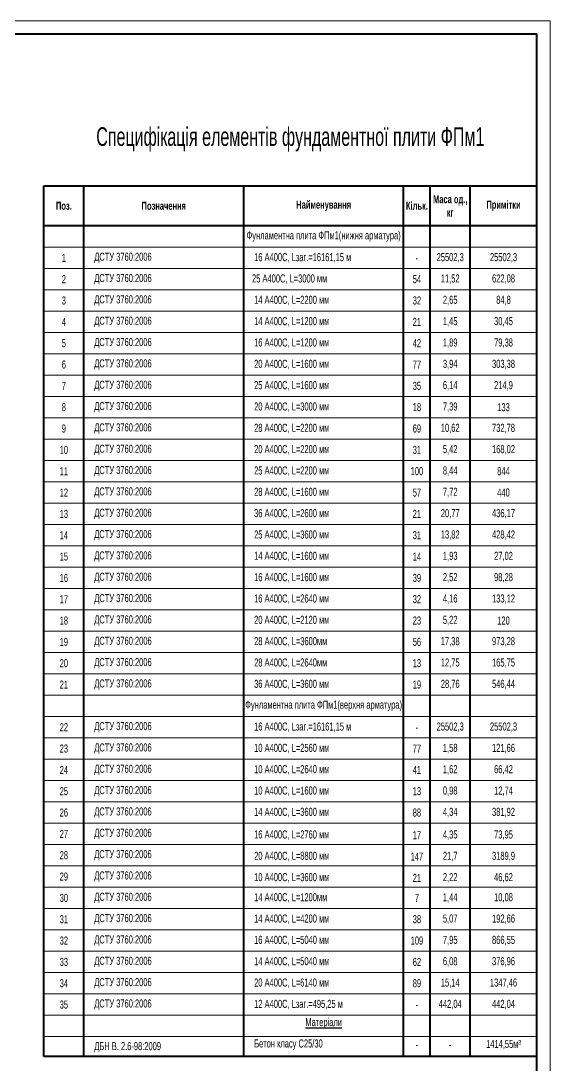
# Model space of a CAD drawing. Extents: x -483223 to 550073, y -164053 to -64662.
# Drawn here: x -418986 to -399123, y -112177 to -73022 of the extents above; entities that cross this region are included whole.
import ezdxf

# ---------------------------------------------------------------- set-up
doc = ezdxf.new("R2010")
doc.units = 0
doc.header["$MEASUREMENT"] = 0
doc.layers.add('ОСН. ТОНКА', color=250, linetype='CONTINUOUS', lineweight=15)
doc.layers.add('РАМКА', color=250, linetype='CONTINUOUS', lineweight=40)
doc.layers.add('ТЕКСТ', color=252, linetype='CONTINUOUS')
doc.styles.add('РОЗМІР', font='ARIALN.TTF', dxfattribs={"width": 0.75})

msp = doc.modelspace()

# ---------------------------------------------------------------- linework, layer by layer
at = {"layer": 'ОСН. ТОНКА', "color": 7}
for p, q in [((-399623.0897, -81508.155), (-418123.0897, -81508.155)), ((-399623.0897, -82308.155), (-418123.0897, -82308.155)), ((-399623.0897, -83108.155), (-418123.0897, -83108.155)), ((-399623.0897, -83908.155), (-418123.0897, -83908.155)), ((-399623.0897, -84708.155), (-418123.0897, -84708.155)), ((-399623.0897, -85508.155), (-418123.0897, -85508.155)), ((-399623.0897, -86308.155), (-418123.0897, -86308.155)), ((-399623.0897, -87108.155), (-418123.0897, -87108.155)), ((-399623.0897, -87908.155), (-418123.0897, -87908.155)), ((-399623.0897, -88708.155), (-418123.0897, -88708.155)), ((-399623.0897, -89508.155), (-418123.0897, -89508.155)), ((-399623.0897, -90308.155), (-418123.0897, -90308.155)), ((-399623.0897, -91108.155), (-418123.0897, -91108.155)), ((-399623.0897, -91908.155), (-418123.0897, -91908.155)), ((-399623.0897, -92708.155), (-418123.0897, -92708.155)), ((-399623.0897, -93508.155), (-418123.0897, -93508.155)), ((-399623.0897, -94308.155), (-418123.0897, -94308.155)), ((-399623.0897, -95108.155), (-418123.0897, -95108.155)), ((-399623.0897, -95908.155), (-418123.0897, -95908.155)), ((-399623.0897, -96708.155), (-418123.0897, -96708.155)), ((-399623.0897, -97508.155), (-418123.0897, -97508.155)), ((-399623.0897, -98308.155), (-418123.0897, -98308.155)), ((-399623.0897, -99108.155), (-418123.0897, -99108.155)), ((-399623.0897, -99908.155), (-418123.0897, -99908.155)), ((-399623.0897, -100708.155), (-418123.0897, -100708.155)), ((-399623.0897, -101508.155), (-418123.0897, -101508.155)), ((-399623.0897, -102308.155), (-418123.0897, -102308.155)), ((-399623.0897, -103108.155), (-418123.0897, -103108.155)), ((-399623.0897, -103908.155), (-418123.0897, -103908.155)), ((-399623.0897, -104708.155), (-418123.0897, -104708.155)), ((-399623.0897, -105508.155), (-418123.0897, -105508.155)), ((-399623.0897, -106308.155), (-418123.0897, -106308.155)), ((-399623.0897, -107108.155), (-418123.0897, -107108.155)), ((-399623.0897, -107908.155), (-418123.0897, -107908.155)), ((-399623.0897, -108708.155), (-418123.0897, -108708.155)), ((-399623.0897, -109508.155), (-418123.0897, -109508.155)), ((-399623.0897, -110308.155), (-418123.0897, -110308.155)), ((-399623.0897, -111108.155), (-418123.0897, -111108.155))]:
    msp.add_line(p, q, dxfattribs=at)
at = {"layer": 'ОСН. ТОНКА', "color": 7, "ltscale": 40}
msp.add_lwpolyline([(-483223.0897, -73022.1397), (-483223.0897, -132422.1397), (-399123.0897, -132422.1397), (-399123.0897, -73022.1397), (-483223.0897, -73022.1397)], dxfattribs=at)
at = {"layer": 'РАМКА', "color": 7}
for p, q in [((-418123.0897, -79208.155), (-399623.0897, -79208.155)), ((-418123.0897, -111859.4746), (-418123.0897, -79208.155)), ((-416623.0897, -111859.4746), (-416623.0897, -79208.155)), ((-410623.0897, -111859.4746), (-410623.0897, -79208.155)), ((-404623.0897, -111859.4746), (-404623.0897, -79208.155)), ((-403623.0897, -111859.4746), (-403623.0897, -79208.155)), ((-402123.0897, -111859.4746), (-402123.0897, -79208.155)), ((-399623.0897, -80708.155), (-418123.0897, -80708.155)), ((-399623.0897, -111859.4746), (-418123.0897, -111859.4746))]:
    msp.add_line(p, q, dxfattribs=at)
at = {"layer": 'РАМКА', "color": 7, "ltscale": 40}
msp.add_lwpolyline([(-399623.0897, -131922.1397), (-399623.0897, -131922.1397), (-399623.0897, -73522.1397), (-481223.0897, -73522.1397), (-481223.0897, -131922.1397), (-399623.0897, -131922.1397)], dxfattribs=at)

# ---------------------------------------------------------------- texts
at = {"layer": 'ТЕКСТ', "color": 7, "ltscale": 30, "style": 'РОЗМІР'}
for s, insert, char_height, width, attachment_point in [('Специфікація елементів фундаментної плити ФПм1', (-408873.0897, -77920.4855), 700, 22648.048324, 8), ('{\\fArial Narrow|b1|i0|c204|p34;Поз.}', (-417373.0897, -79958.155), 300, 1500, 5), ('{\\fArial Narrow|b1|i0|c204|p34;Позначення}', (-413623.0897, -79958.155), 300, 6000, 5), ('{\\fArial Narrow|b1|i0|c204|p34;Найменування}', (-407623.0897, -79958.155), 300, 6000, 5), ('{\\fArial Narrow|b1|i0|c204|p34;Кільк.}', (-404123.0897, -79958.155), 300, 1000, 5), ('{\\fArial Narrow|b1|i0|c204|p34;Маса од.,\\Pкг}', (-402873.0897, -79958.155), 300, 1500, 5), ('{\\fArial Narrow|b1|i0|c204|p34;Примітки}', (-400873.0897, -79958.155), 300, 2500, 5), ('Фунламентна плита ФПм1(нижня арматура)', (-407623.0897, -81108.155), 300, 6000, 5), ('1', (-417373.0897, -81908.155), 300, 1500, 5), ('     ДСТУ 3760:2006', (-416623.0897, -81908.155), 300, 6000, 4), ('     16 А400С, Lзаг.=16161,15 м', (-410623.0897, -81908.155), 300, 6000, 4), ('25502,3', (-402873.0897, -81908.155), 300, 1500, 5), ('25502,3', (-400873.0897, -81908.155), 300, 2500, 5), ('-', (-404123.0897, -81908.155), 300, 1000, 5), ('2', (-417373.0897, -82708.155), 300, 1500, 5), ('     ДСТУ 3760:2006', (-416623.0897, -82708.155), 300, 6000, 4), ('    25 А400С, L=3000 мм', (-410623.0897, -82708.155), 300, 6000, 4), ('54', (-404123.0897, -82708.155), 300, 1000, 5), ('11,52', (-402873.0897, -82708.155), 300, 1500, 5), ('622,08', (-400873.0897, -82708.155), 300, 2500, 5), ('3', (-417373.0897, -83508.155), 300, 1500, 5), ('     ДСТУ 3760:2006', (-416623.0897, -83508.155), 300, 6000, 4), ('     14 А400С, L=2200 мм', (-410623.0897, -83508.155), 300, 6000, 4), ('32', (-404123.0897, -83508.155), 300, 1000, 5), ('2,65', (-402873.0897, -83508.155), 300, 1500, 5), ('84,8', (-400873.0897, -83508.155), 300, 2500, 5), ('4', (-417373.0897, -84308.155), 300, 1500, 5), ('     ДСТУ 3760:2006', (-416623.0897, -84308.155), 300, 6000, 4), ('     14 А400С, L=1200 мм', (-410623.0897, -84308.155), 300, 6000, 4), ('21', (-404123.0897, -84308.155), 300, 1000, 5), ('1,45', (-402873.0897, -84308.155), 300, 1500, 5), ('30,45', (-400873.0897, -84308.155), 300, 2500, 5), ('5', (-417373.0897, -85108.155), 300, 1500, 5), ('     ДСТУ 3760:2006', (-416623.0897, -85108.155), 300, 6000, 4), ('     16 А400С, L=1200 мм', (-410623.0897, -85108.155), 300, 6000, 4), ('42', (-404123.0897, -85108.155), 300, 1000, 5), ('1,89', (-402873.0897, -85108.155), 300, 1500, 5), ('79,38', (-400873.0897, -85108.155), 300, 2500, 5), ('     ДСТУ 3760:2006', (-416623.0897, -85908.155), 300, 6000, 4), ('     20 А400С, L=1600 мм', (-410623.0897, -85908.155), 300, 6000, 4), ('3,94', (-402873.0897, -85908.155), 300, 1500, 5), ('303,38', (-400873.0897, -85908.155), 300, 2500, 5), ('6', (-417373.0897, -85908.155), 300, 1500, 5), ('77', (-404123.0897, -85908.155), 300, 1000, 5), ('     ДСТУ 3760:2006', (-416623.0897, -86708.155), 300, 6000, 4), ('     25 А400С, L=1600 мм', (-410623.0897, -86708.155), 300, 6000, 4), ('6,14', (-402873.0897, -86708.155), 300, 1500, 5), ('214,9', (-400873.0897, -86708.155), 300, 2500, 5), ('7', (-417373.0897, -86708.155), 300, 1500, 5), ('35', (-404123.0897, -86708.155), 300, 1000, 5), ('     ДСТУ 3760:2006', (-416623.0897, -87508.155), 300, 6000, 4), ('8', (-417373.0897, -87508.155), 300, 1500, 5), ('     20 А400С, L=3000 мм', (-410623.0897, -87508.155), 300, 6000, 4), ('18', (-404123.0897, -87508.155), 300, 1000, 5), ('7,39', (-402873.0897, -87508.155), 300, 1500, 5), ('133', (-400873.0897, -87508.155), 300, 2500, 5), ('9', (-417373.0897, -88308.155), 300, 1500, 5), ('     ДСТУ 3760:2006', (-416623.0897, -88308.155), 300, 6000, 4), ('     28 А400С, L=2200 мм', (-410623.0897, -88308.155), 300, 6000, 4), ('69', (-404123.0897, -88308.155), 300, 1000, 5), ('10,62', (-402873.0897, -88308.155), 300, 1500, 5), ('732,78', (-400873.0897, -88308.155), 300, 2500, 5), ('10', (-417373.0897, -89108.155), 300, 1500, 5), ('     ДСТУ 3760:2006', (-416623.0897, -89108.155), 300, 6000, 4), ('     20 А400С, L=2200 мм', (-410623.0897, -89108.155), 300, 6000, 4), ('31', (-404123.0897, -89108.155), 300, 1000, 5), ('5,42', (-402873.0897, -89108.155), 300, 1500, 5), ('168,02', (-400873.0897, -89108.155), 300, 2500, 5), ('11', (-417373.0897, -89908.155), 300, 1500, 5), ('     ДСТУ 3760:2006', (-416623.0897, -89908.155), 300, 6000, 4), ('     25 А400С, L=2200 мм', (-410623.0897, -89908.155), 300, 6000, 4), ('100', (-404123.0897, -89908.155), 300, 1000, 5), ('8,44', (-402873.0897, -89908.155), 300, 1500, 5), ('844', (-400873.0897, -89908.155), 300, 2500, 5), ('12', (-417373.0897, -90708.155), 300, 1500, 5), ('     ДСТУ 3760:2006', (-416623.0897, -90708.155), 300, 6000, 4), ('\\pt2100;     28 А400С, L=1600 мм', (-410623.0897, -90708.155), 300, 6000, 4), ('57', (-404123.0897, -90708.155), 300, 1000, 5), ('7,72', (-402873.0897, -90708.155), 300, 1500, 5), ('440', (-400873.0897, -90708.155), 300, 2500, 5), ('13', (-417373.0897, -91508.155), 300, 1500, 5), ('     ДСТУ 3760:2006', (-416623.0897, -91508.155), 300, 6000, 4), ('     36 А400С, L=2600 мм', (-410623.0897, -91508.155), 300, 6000, 4), ('21', (-404123.0897, -91508.155), 300, 1000, 5), ('20,77', (-402873.0897, -91508.155), 300, 1500, 5), ('436,17', (-400873.0897, -91508.155), 300, 2500, 5), ('14', (-417373.0897, -92308.155), 300, 1500, 5), ('     ДСТУ 3760:2006', (-416623.0897, -92308.155), 300, 6000, 4), ('     25 А400С, L=3600 мм', (-410623.0897, -92308.155), 300, 6000, 4), ('31', (-404123.0897, -92308.155), 300, 1000, 5), ('13,82', (-402873.0897, -92308.155), 300, 1500, 5), ('428,42', (-400873.0897, -92308.155), 300, 2500, 5), ('15', (-417373.0897, -93108.155), 300, 1500, 5), ('     ДСТУ 3760:2006', (-416623.0897, -93108.155), 300, 6000, 4), ('     14 А400С, L=1600 мм', (-410623.0897, -93108.155), 300, 6000, 4), ('14', (-404123.0897, -93108.155), 300, 1000, 5), ('1,93', (-402873.0897, -93108.155), 300, 1500, 5), ('27,02', (-400873.0897, -93108.155), 300, 2500, 5), ('16', (-417373.0897, -93908.155), 300, 1500, 5), ('     ДСТУ 3760:2006', (-416623.0897, -93908.155), 300, 6000, 4), ('     16 А400С, L=1600 мм', (-410623.0897, -93908.155), 300, 6000, 4), ('39', (-404123.0897, -93908.155), 300, 1000, 5), ('2,52', (-402873.0897, -93908.155), 300, 1500, 5), ('98,28', (-400873.0897, -93908.155), 300, 2500, 5), ('17', (-417373.0897, -94708.155), 300, 1500, 5), ('     ДСТУ 3760:2006', (-416623.0897, -94708.155), 300, 6000, 4), ('     16 А400С, L=2640 мм', (-410623.0897, -94708.155), 300, 6000, 4), ('32', (-404123.0897, -94708.155), 300, 1000, 5), ('4,16', (-402873.0897, -94708.155), 300, 1500, 5), ('133,12', (-400873.0897, -94708.155), 300, 2500, 5), ('18', (-417373.0897, -95508.155), 300, 1500, 5), ('     ДСТУ 3760:2006', (-416623.0897, -95508.155), 300, 6000, 4), ('     20 А400С, L=2120 мм', (-410623.0897, -95508.155), 300, 6000, 4), ('23', (-404123.0897, -95508.155), 300, 1000, 5), ('5,22', (-402873.0897, -95508.155), 300, 1500, 5), ('120', (-400873.0897, -95508.155), 300, 2500, 5), ('19', (-417373.0897, -96308.155), 300, 1500, 5), ('     ДСТУ 3760:2006', (-416623.0897, -96308.155), 300, 6000, 4), ('     28 А400С, L=3600мм', (-410623.0897, -96308.155), 300, 6000, 4), ('56', (-404123.0897, -96308.155), 300, 1000, 5), ('17,38', (-402873.0897, -96308.155), 300, 1500, 5), ('973,28', (-400873.0897, -96308.155), 300, 2500, 5), ('20', (-417373.0897, -97108.155), 300, 1500, 5), ('     ДСТУ 3760:2006', (-416623.0897, -97108.155), 300, 6000, 4), ('     28 А400С, L=2640мм', (-410623.0897, -97108.155), 300, 6000, 4), ('13', (-404123.0897, -97108.155), 300, 1000, 5), ('12,75', (-402873.0897, -97108.155), 300, 1500, 5), ('165,75', (-400873.0897, -97108.155), 300, 2500, 5), ('21', (-417373.0897, -97908.155), 300, 1500, 5), ('     ДСТУ 3760:2006', (-416623.0897, -97908.155), 300, 6000, 4), ('     36 А400С, L=3600 мм', (-410623.0897, -97908.155), 300, 6000, 4), ('19', (-404123.0897, -97908.155), 300, 1000, 5), ('28,76', (-402873.0897, -97908.155), 300, 1500, 5), ('546,44', (-400873.0897, -97908.155), 300, 2500, 5), ('Фунламентна плита ФПм1(верхня арматура)', (-407623.0897, -98708.155), 300, 6000, 5), ('22', (-417373.0897, -99508.155), 300, 1500, 5), ('     ДСТУ 3760:2006', (-416623.0897, -99508.155), 300, 6000, 4), ('     16 А400С, Lзаг.=16161,15 м', (-410623.0897, -99508.155), 300, 6000, 4), ('25502,3', (-402873.0897, -99508.155), 300, 1500, 5), ('25502,3', (-400873.0897, -99508.155), 300, 2500, 5), ('-', (-404123.0897, -99508.155), 300, 1000, 5), ('23', (-417373.0897, -100308.155), 300, 1500, 5), ('     ДСТУ 3760:2006', (-416623.0897, -100308.155), 300, 6000, 4), ('     10 А400С, L=2560 мм', (-410623.0897, -100308.155), 300, 6000, 4), ('77', (-404123.0897, -100308.155), 300, 1000, 5), ('1,58', (-402873.0897, -100308.155), 300, 1500, 5), ('121,66', (-400873.0897, -100308.155), 300, 2500, 5), ('24', (-417373.0897, -101108.155), 300, 1500, 5), ('     ДСТУ 3760:2006', (-416623.0897, -101108.155), 300, 6000, 4), ('     10 А400С, L=2640 мм', (-410623.0897, -101108.155), 300, 6000, 4), ('41', (-404123.0897, -101108.155), 300, 1000, 5), ('1,62', (-402873.0897, -101108.155), 300, 1500, 5), ('66,42', (-400873.0897, -101108.155), 300, 2500, 5), ('25', (-417373.0897, -101908.155), 300, 1500, 5), ('     ДСТУ 3760:2006', (-416623.0897, -101908.155), 300, 6000, 4), ('     10 А400С, L=1600 мм', (-410623.0897, -101908.155), 300, 6000, 4), ('13', (-404123.0897, -101908.155), 300, 1000, 5), ('0,98', (-402873.0897, -101908.155), 300, 1500, 5), ('12,74', (-400873.0897, -101908.155), 300, 2500, 5), ('26', (-417373.0897, -102708.155), 300, 1500, 5), ('     ДСТУ 3760:2006', (-416623.0897, -102708.155), 300, 6000, 4), ('     14 А400С, L=3600 мм', (-410623.0897, -102708.155), 300, 6000, 4), ('88', (-404123.0897, -102708.155), 300, 1000, 5), ('4,34', (-402873.0897, -102708.155), 300, 1500, 5), ('381,92', (-400873.0897, -102708.155), 300, 2500, 5), ('27', (-417373.0897, -103508.155), 300, 1500, 5), ('     ДСТУ 3760:2006', (-416623.0897, -103508.155), 300, 6000, 4), ('     16 А400С, L=2760 мм', (-410623.0897, -103556.245), 300, 6000, 4), ('17', (-404123.0897, -103556.245), 300, 1000, 5), ('4,35', (-402873.0897, -103556.245), 300, 1500, 5), ('73,95', (-400873.0897, -103556.245), 300, 2500, 5), ('28', (-417373.0897, -104308.155), 300, 1500, 5), ('     ДСТУ 3760:2006', (-416623.0897, -104308.155), 300, 6000, 4), ('     20 А400С, L=8800 мм', (-410623.0897, -104356.245), 300, 6000, 4), ('147', (-404123.0897, -104356.245), 300, 1000, 5), ('21,7', (-402873.0897, -104356.245), 300, 1500, 5), ('3189,9', (-400873.0897, -104356.245), 300, 2500, 5), ('     ДСТУ 3760:2006', (-416623.0897, -105108.155), 300, 6000, 4), ('29', (-417373.0897, -105108.155), 300, 1500, 5), ('     10 А400С, L=3600 мм', (-410623.0897, -105156.245), 300, 6000, 4), ('21', (-404123.0897, -105156.245), 300, 1000, 5), ('2,22', (-402873.0897, -105156.245), 300, 1500, 5), ('46,62', (-400873.0897, -105156.245), 300, 2500, 5), ('     ДСТУ 3760:2006', (-416623.0897, -105908.155), 300, 6000, 4), ('30', (-417373.0897, -105908.155), 300, 1500, 5), ('     14 А400С, L=1200мм', (-410623.0897, -105908.155), 300, 6000, 4), ('7', (-404123.0897, -105908.155), 300, 1000, 5), ('1,44', (-402873.0897, -105908.155), 300, 1500, 5), ('10,08', (-400873.0897, -105908.155), 300, 2500, 5), ('31', (-417373.0897, -106708.155), 300, 1500, 5), ('     ДСТУ 3760:2006', (-416623.0897, -106708.155), 300, 6000, 4), ('     14 А400С, L=4200 мм', (-410623.0897, -106708.155), 300, 6000, 4), ('38', (-404123.0897, -106708.155), 300, 1000, 5), ('5,07', (-402873.0897, -106708.155), 300, 1500, 5), ('192,66', (-400873.0897, -106708.155), 300, 2500, 5), ('32', (-417373.0897, -107508.155), 300, 1500, 5), ('     ДСТУ 3760:2006', (-416623.0897, -107508.155), 300, 6000, 4), ('     16 А400С, L=5040 мм', (-410623.0897, -107508.155), 300, 6000, 4), ('109', (-404123.0897, -107508.155), 300, 1000, 5), ('7,95', (-402873.0897, -107508.155), 300, 1500, 5), ('866,55', (-400873.0897, -107508.155), 300, 2500, 5), ('33', (-417373.0897, -108308.155), 300, 1500, 5), ('     ДСТУ 3760:2006', (-416623.0897, -108308.155), 300, 6000, 4), ('     14 А400С, L=5040 мм', (-410623.0897, -108308.155), 300, 6000, 4), ('62', (-404123.0897, -108308.155), 300, 1000, 5), ('6,08', (-402873.0897, -108308.155), 300, 1500, 5), ('376,96', (-400873.0897, -108308.155), 300, 2500, 5), ('34', (-417373.0897, -109108.155), 300, 1500, 5), ('     ДСТУ 3760:2006', (-416623.0897, -109108.155), 300, 6000, 4), ('     20 А400С, L=6140 мм', (-410623.0897, -109108.155), 300, 6000, 4), ('89', (-404123.0897, -109108.155), 300, 1000, 5), ('15,14', (-402873.0897, -109108.155), 300, 1500, 5), ('1347,46', (-400873.0897, -109108.155), 300, 2500, 5), ('35', (-417373.0897, -109908.155), 300, 1500, 5), ('     ДСТУ 3760:2006', (-416623.0897, -109908.155), 300, 6000, 4), ('     12 А400С, Lзаг.=495,25 м', (-410623.0897, -109908.155), 300, 6000, 4), ('-', (-404123.0897, -109908.155), 300, 1000, 5), ('442,04', (-402873.0897, -109908.155), 300, 1500, 5), ('442,04', (-400873.0897, -109908.155), 300, 2500, 5), ('{\\fArial Narrow|b0|i0|c204|p34;\\LМатеріали}', (-407623.0897, -110610.7941), 300, 6000, 5), ('     Бетон класу С25/30', (-410623.0897, -111410.7941), 300, 6000, 4), ('     ДБН В. 2.6-98:2009', (-416623.0897, -111508.155), 300, 6000, 4), ('-', (-404123.0897, -111410.7941), 300, 1000, 5), ('-', (-402873.0897, -111410.7941), 300, 1500, 5), ('1414,55м³', (-400873.0897, -111410.7941), 300, 2500, 5)]:
    msp.add_mtext(s, dxfattribs=dict(at, insert=insert, char_height=char_height, width=width, attachment_point=attachment_point))

doc.saveas('drawing.dxf')
